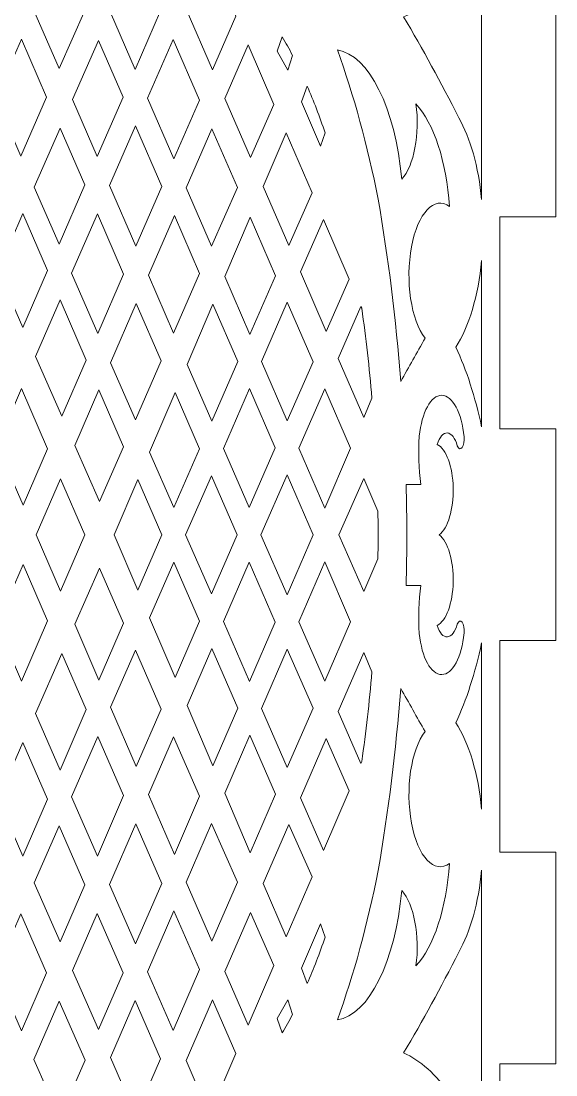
# Model space of a CAD drawing. Header units: millimetres. Extents: x -98 to 307, y -584 to 79.
# Drawn here: x -46.2 to 2.9, y -468.5 to -371.8 of the extents above; entities that cross this region are included whole.
import ezdxf

# ---------------------------------------------------------------- set-up
doc = ezdxf.new("R2010")
doc.units = ezdxf.units.MM
doc.header["$MEASUREMENT"] = 0
doc.layers.add('layer 1', color=7, linetype='Continuous')

msp = doc.modelspace()

# ---------------------------------------------------------------- linework, layer by layer
at = {"layer": 'layer 1', "lineweight": 9}
for points, knots in [([(-3.8973, -360.0388), (-3.8973, -360.0388), (-3.8973, -388.1602), (-3.8973, -388.1602), (-3.8973, -388.1602), (-4.1866, -385.1631), (-4.9308, -382.5013), (-5.9964, -380.6528), (-5.9964, -380.6528), (-7.6272, -377.4112), (-9.3152, -374.3251), (-11.0562, -371.4024), (-11.0562, -371.4024), (-9.5405, -370.7257), (-8.0892, -369.435), (-6.7697, -367.5904), (-6.7697, -367.5904), (-5.4997, -365.8065), (-4.4973, -363.1714), (-3.8973, -360.0388)], [0, 0, 0, 0, 0.1666667, 0.1666667, 0.1666667, 0.1666667, 0.3333333, 0.3333333, 0.3333333, 0.3333333, 0.5, 0.5, 0.5, 0.5, 0.6666667, 0.6666667, 0.6666667, 0.6666667, 1, 1, 1, 1]), ([(-44.9991, -370.7996), (-44.9991, -370.7996), (-42.6882, -376.1391), (-42.6882, -376.1391), (-42.6882, -376.1391), (-42.6882, -376.1391), (-40.311, -370.7404), (-40.311, -370.7404), (-40.311, -370.7404), (-40.311, -370.7404), (-42.6266, -365.4139), (-42.6266, -365.4139), (-42.6266, -365.4139), (-42.6266, -365.4139), (-44.9991, -370.7996), (-44.9991, -370.7996)], [0, 0, 0, 0, 0.2, 0.2, 0.2, 0.2, 0.4, 0.4, 0.4, 0.4, 0.6, 0.6, 0.6, 0.6, 1, 1, 1, 1]), ([(-37.9713, -370.9887), (-37.9713, -370.9887), (-35.7122, -376.2103), (-35.7122, -376.2103), (-35.7122, -376.2103), (-35.7122, -376.2103), (-33.3723, -370.8439), (-33.3723, -370.8439), (-33.3723, -370.8439), (-33.3723, -370.8439), (-35.6344, -365.6403), (-35.6344, -365.6403), (-35.6344, -365.6403), (-35.6344, -365.6403), (-37.9713, -370.9887), (-37.9713, -370.9887)], [0, 0, 0, 0, 0.2, 0.2, 0.2, 0.2, 0.4, 0.4, 0.4, 0.4, 0.6, 0.6, 0.6, 0.6, 1, 1, 1, 1]), ([(-31.0276, -370.6913), (-31.0276, -370.6913), (-28.6006, -376.2674), (-28.6006, -376.2674), (-28.6006, -376.2674), (-28.6006, -376.2674), (-26.4527, -371.3386), (-26.4527, -371.3386), (-26.4527, -371.3386), (-26.4527, -371.3386), (-28.8708, -365.727), (-28.8708, -365.727), (-28.8708, -365.727), (-28.8708, -365.727), (-31.0276, -370.6913), (-31.0276, -370.6913)], [0, 0, 0, 0, 0.2, 0.2, 0.2, 0.2, 0.4, 0.4, 0.4, 0.4, 0.6, 0.6, 0.6, 0.6, 1, 1, 1, 1]), ([(-48.5397, -378.8367), (-48.5397, -378.8367), (-46.2205, -384.1614), (-46.2205, -384.1614), (-46.2205, -384.1614), (-46.2205, -384.1614), (-43.8402, -378.7555), (-43.8402, -378.7555), (-43.8402, -378.7555), (-43.8402, -378.7555), (-46.1583, -373.431), (-46.1583, -373.431), (-46.1583, -373.431), (-46.1583, -373.431), (-48.5397, -378.8367), (-48.5397, -378.8367)], [0, 0, 0, 0, 0.2, 0.2, 0.2, 0.2, 0.4, 0.4, 0.4, 0.4, 0.6, 0.6, 0.6, 0.6, 1, 1, 1, 1]), ([(-41.4608, -378.9749), (-41.4608, -378.9749), (-39.1977, -384.204), (-39.1977, -384.204), (-39.1977, -384.204), (-39.1977, -384.204), (-36.8244, -378.7609), (-36.8244, -378.7609), (-36.8244, -378.7609), (-36.8244, -378.7609), (-39.0901, -373.549), (-39.0901, -373.549), (-39.0901, -373.549), (-39.0901, -373.549), (-41.4608, -378.9749), (-41.4608, -378.9749)], [0, 0, 0, 0, 0.2, 0.2, 0.2, 0.2, 0.4, 0.4, 0.4, 0.4, 0.6, 0.6, 0.6, 0.6, 1, 1, 1, 1]), ([(-34.5712, -378.8475), (-34.5712, -378.8475), (-32.1568, -384.4278), (-32.1568, -384.4278), (-32.1568, -384.4278), (-32.1568, -384.4278), (-29.8091, -379.0405), (-29.8091, -379.0405), (-29.8091, -379.0405), (-29.8091, -379.0405), (-32.2328, -373.4652), (-32.2328, -373.4652), (-32.2328, -373.4652), (-32.2328, -373.4652), (-34.5712, -378.8475), (-34.5712, -378.8475)], [0, 0, 0, 0, 0.2, 0.2, 0.2, 0.2, 0.4, 0.4, 0.4, 0.4, 0.6, 0.6, 0.6, 0.6, 1, 1, 1, 1]), ([(-27.4628, -378.8815), (-27.4628, -378.8815), (-25.1074, -384.2934), (-25.1074, -384.2934), (-25.1074, -384.2934), (-25.1074, -384.2934), (-22.9677, -379.4263), (-22.9677, -379.4263), (-22.9677, -379.4263), (-22.9677, -379.4263), (-25.3275, -373.95), (-25.3275, -373.95), (-25.3275, -373.95), (-25.3275, -373.95), (-27.4628, -378.8815), (-27.4628, -378.8815)], [0, 0, 0, 0, 0.2, 0.2, 0.2, 0.2, 0.4, 0.4, 0.4, 0.4, 0.6, 0.6, 0.6, 0.6, 1, 1, 1, 1]), ([(-22.2044, -373.2344), (-21.8802, -373.7771), (-21.5634, -374.3429), (-21.2544, -374.931), (-21.2544, -374.931), (-21.2544, -374.931), (-21.6841, -376.2817), (-21.6841, -376.2817), (-21.6841, -376.2817), (-21.6841, -376.2817), (-22.6563, -374.5536), (-22.6563, -374.5536), (-22.6563, -374.5536), (-22.6563, -374.5536), (-22.2044, -373.2344), (-22.2044, -373.2344)], [0, 0, 0, 0, 0.2, 0.2, 0.2, 0.2, 0.4, 0.4, 0.4, 0.4, 0.6, 0.6, 0.6, 0.6, 1, 1, 1, 1]), ([(-11.233, -386.2945), (-11.8231, -379.7371), (-14.2403, -374.8876), (-17.1447, -374.4342), (-17.1447, -374.4342), (-15.6316, -378.5854), (-14.3712, -383.191), (-13.3984, -388.1242), (-13.3984, -388.1242), (-12.4599, -393.5195), (-11.7648, -399.1222), (-11.3238, -404.8441), (-11.3238, -404.8441), (-10.5784, -403.5255), (-9.8337, -402.2046), (-9.0898, -400.8816), (-9.0898, -400.8816), (-10.3797, -399.2356), (-10.919, -395.6109), (-10.3379, -392.4919), (-10.3379, -392.4919), (-9.7568, -389.3728), (-8.2439, -387.7714), (-6.836, -388.7849), (-6.836, -388.7849), (-7.1294, -384.6685), (-8.2869, -381.1501), (-9.9294, -379.3822), (-9.9294, -379.3822), (-9.5478, -382.1123), (-10.1056, -385.07), (-11.233, -386.2945)], [0, 0, 0, 0, 0.1111111, 0.1111111, 0.1111111, 0.1111111, 0.2222222, 0.2222222, 0.2222222, 0.2222222, 0.3333333, 0.3333333, 0.3333333, 0.3333333, 0.4444444, 0.4444444, 0.4444444, 0.4444444, 0.5555556, 0.5555556, 0.5555556, 0.5555556, 0.6666667, 0.6666667, 0.6666667, 0.6666667, 0.7777778, 0.7777778, 0.7777778, 0.7777778, 1, 1, 1, 1]), ([(-18.2693, -382.0341), (-18.7741, -380.5298), (-19.3202, -379.1014), (-19.9043, -377.7575), (-19.9043, -377.7575), (-19.9043, -377.7575), (-20.4467, -379.1788), (-20.4467, -379.1788), (-20.4467, -379.1788), (-20.4467, -379.1788), (-18.7012, -383.2449), (-18.7012, -383.2449), (-18.7012, -383.2449), (-18.7012, -383.2449), (-18.2693, -382.0341), (-18.2693, -382.0341)], [0, 0, 0, 0, 0.2, 0.2, 0.2, 0.2, 0.4, 0.4, 0.4, 0.4, 0.6, 0.6, 0.6, 0.6, 1, 1, 1, 1]), ([(-44.9758, -387.0193), (-44.9758, -387.0193), (-42.7018, -392.2402), (-42.7018, -392.2402), (-42.7018, -392.2402), (-42.7018, -392.2402), (-40.3338, -386.8095), (-40.3338, -386.8095), (-40.3338, -386.8095), (-40.3338, -386.8095), (-42.6048, -381.5931), (-42.6048, -381.5931), (-42.6048, -381.5931), (-42.6048, -381.5931), (-44.9758, -387.0193), (-44.9758, -387.0193)], [0, 0, 0, 0, 0.2, 0.2, 0.2, 0.2, 0.4, 0.4, 0.4, 0.4, 0.6, 0.6, 0.6, 0.6, 1, 1, 1, 1]), ([(-38.0503, -386.8551), (-38.0503, -386.8551), (-35.6407, -392.4223), (-35.6407, -392.4223), (-35.6407, -392.4223), (-35.6407, -392.4223), (-33.2602, -386.9596), (-33.2602, -386.9596), (-33.2602, -386.9596), (-33.2602, -386.9596), (-35.6786, -381.3964), (-35.6786, -381.3964), (-35.6786, -381.3964), (-35.6786, -381.3964), (-38.0503, -386.8551), (-38.0503, -386.8551)], [0, 0, 0, 0, 0.2, 0.2, 0.2, 0.2, 0.4, 0.4, 0.4, 0.4, 0.6, 0.6, 0.6, 0.6, 1, 1, 1, 1]), ([(-31.011, -387.0762), (-31.011, -387.0762), (-28.6896, -392.4419), (-28.6896, -392.4419), (-28.6896, -392.4419), (-28.6896, -392.4419), (-26.3232, -387.059), (-26.3232, -387.059), (-26.3232, -387.059), (-26.3232, -387.059), (-28.6681, -381.6651), (-28.6681, -381.6651), (-28.6681, -381.6651), (-28.6681, -381.6651), (-31.011, -387.0762), (-31.011, -387.0762)], [0, 0, 0, 0, 0.2, 0.2, 0.2, 0.2, 0.4, 0.4, 0.4, 0.4, 0.6, 0.6, 0.6, 0.6, 1, 1, 1, 1]), ([(-23.9473, -386.9587), (-23.9473, -386.9587), (-21.5922, -392.3698), (-21.5922, -392.3698), (-21.5922, -392.3698), (-21.5922, -392.3698), (-19.4699, -387.5437), (-19.4699, -387.5437), (-19.4699, -387.5437), (-19.4699, -387.5437), (-21.8405, -382.0423), (-21.8405, -382.0423), (-21.8405, -382.0423), (-21.8405, -382.0423), (-23.9473, -386.9587), (-23.9473, -386.9587)], [0, 0, 0, 0, 0.2, 0.2, 0.2, 0.2, 0.4, 0.4, 0.4, 0.4, 0.6, 0.6, 0.6, 0.6, 1, 1, 1, 1]), ([(-48.3256, -394.6859), (-48.3256, -394.6859), (-46.035, -399.8847), (-46.035, -399.8847), (-46.035, -399.8847), (-46.035, -399.8847), (-43.7652, -394.6792), (-43.7652, -394.6792), (-43.7652, -394.6792), (-43.7652, -394.6792), (-46.0334, -389.4397), (-46.0334, -389.4397), (-46.0334, -389.4397), (-46.0334, -389.4397), (-48.3256, -394.6859), (-48.3256, -394.6859)], [0, 0, 0, 0, 0.2, 0.2, 0.2, 0.2, 0.4, 0.4, 0.4, 0.4, 0.6, 0.6, 0.6, 0.6, 1, 1, 1, 1]), ([(-41.5444, -394.8975), (-41.5444, -394.8975), (-39.1326, -400.4349), (-39.1326, -400.4349), (-39.1326, -400.4349), (-39.1326, -400.4349), (-36.766, -395.0043), (-36.766, -395.0043), (-36.766, -395.0043), (-36.766, -395.0043), (-39.1809, -389.4575), (-39.1809, -389.4575), (-39.1809, -389.4575), (-39.1809, -389.4575), (-41.5444, -394.8975), (-41.5444, -394.8975)], [0, 0, 0, 0, 0.2, 0.2, 0.2, 0.2, 0.4, 0.4, 0.4, 0.4, 0.6, 0.6, 0.6, 0.6, 1, 1, 1, 1]), ([(-34.4836, -395.0959), (-34.4836, -395.0959), (-32.188, -400.3998), (-32.188, -400.3998), (-32.188, -400.3998), (-32.188, -400.3998), (-29.7893, -394.9436), (-29.7893, -394.9436), (-29.7893, -394.9436), (-29.7893, -394.9436), (-32.1081, -389.6098), (-32.1081, -389.6098), (-32.1081, -389.6098), (-32.1081, -389.6098), (-34.4836, -395.0959), (-34.4836, -395.0959)], [0, 0, 0, 0, 0.2, 0.2, 0.2, 0.2, 0.4, 0.4, 0.4, 0.4, 0.6, 0.6, 0.6, 0.6, 1, 1, 1, 1]), ([(-27.4876, -395.22), (-27.4876, -395.22), (-25.1854, -400.541), (-25.1854, -400.541), (-25.1854, -400.541), (-25.1854, -400.541), (-22.8103, -395.1398), (-22.8103, -395.1398), (-22.8103, -395.1398), (-22.8103, -395.1398), (-25.1484, -389.7614), (-25.1484, -389.7614), (-25.1484, -389.7614), (-25.1484, -389.7614), (-27.4876, -395.22), (-27.4876, -395.22)], [0, 0, 0, 0, 0.2, 0.2, 0.2, 0.2, 0.4, 0.4, 0.4, 0.4, 0.6, 0.6, 0.6, 0.6, 1, 1, 1, 1]), ([(-20.5345, -394.8), (-20.5345, -394.8), (-18.1615, -400.252), (-18.1615, -400.252), (-18.1615, -400.252), (-18.1615, -400.252), (-16.0592, -395.4589), (-16.0592, -395.4589), (-16.0592, -395.4589), (-16.0592, -395.4589), (-18.4238, -389.9713), (-18.4238, -389.9713), (-18.4238, -389.9713), (-18.4238, -389.9713), (-20.5345, -394.8), (-20.5345, -394.8)], [0, 0, 0, 0, 0.2, 0.2, 0.2, 0.2, 0.4, 0.4, 0.4, 0.4, 0.6, 0.6, 0.6, 0.6, 1, 1, 1, 1]), ([(-6.2615, -401.6948), (-5.2866, -403.7827), (-4.4854, -406.2621), (-3.8973, -409.0113), (-3.8973, -409.0113), (-3.8973, -409.0113), (-3.8973, -393.7546), (-3.8973, -393.7546), (-3.8973, -393.7546), (-4.2109, -397.0035), (-5.0579, -399.8482), (-6.2616, -401.6948)], [0, 0, 0, 0, 0.25, 0.25, 0.25, 0.25, 0.5, 0.5, 0.5, 0.5, 1, 1, 1, 1]), ([(-44.865, -402.5402), (-44.865, -402.5402), (-42.4444, -408.0343), (-42.4444, -408.0343), (-42.4444, -408.0343), (-42.4444, -408.0343), (-40.2067, -402.8996), (-40.2067, -402.8996), (-40.2067, -402.8996), (-40.2067, -402.8996), (-42.6095, -397.3489), (-42.6095, -397.3489), (-42.6095, -397.3489), (-42.6095, -397.3489), (-44.865, -402.5402), (-44.865, -402.5402)], [0, 0, 0, 0, 0.2, 0.2, 0.2, 0.2, 0.4, 0.4, 0.4, 0.4, 0.6, 0.6, 0.6, 0.6, 1, 1, 1, 1]), ([(-37.9605, -403.126), (-37.9605, -403.126), (-35.6841, -408.3524), (-35.6841, -408.3524), (-35.6841, -408.3524), (-35.6841, -408.3524), (-33.3079, -402.9472), (-33.3079, -402.9472), (-33.3079, -402.9472), (-33.3079, -402.9472), (-35.6018, -397.6784), (-35.6018, -397.6784), (-35.6018, -397.6784), (-35.6018, -397.6784), (-37.9605, -403.126), (-37.9605, -403.126)], [0, 0, 0, 0, 0.2, 0.2, 0.2, 0.2, 0.4, 0.4, 0.4, 0.4, 0.6, 0.6, 0.6, 0.6, 1, 1, 1, 1]), ([(-30.9415, -403.2799), (-30.9415, -403.2799), (-28.6838, -408.4964), (-28.6838, -408.4964), (-28.6838, -408.4964), (-28.6838, -408.4964), (-26.277, -403.0232), (-26.277, -403.0232), (-26.277, -403.0232), (-26.277, -403.0232), (-28.5706, -397.7472), (-28.5706, -397.7472), (-28.5706, -397.7472), (-28.5706, -397.7472), (-30.9415, -403.2799), (-30.9415, -403.2799)], [0, 0, 0, 0, 0.2, 0.2, 0.2, 0.2, 0.4, 0.4, 0.4, 0.4, 0.6, 0.6, 0.6, 0.6, 1, 1, 1, 1]), ([(-24.1201, -403.0034), (-24.1201, -403.0034), (-21.7605, -408.4572), (-21.7605, -408.4572), (-21.7605, -408.4572), (-21.7605, -408.4572), (-19.3801, -403.0302), (-19.3801, -403.0302), (-19.3801, -403.0302), (-19.3801, -403.0302), (-21.7495, -397.5799), (-21.7495, -397.5799), (-21.7495, -397.5799), (-21.7495, -397.5799), (-24.1201, -403.0034), (-24.1201, -403.0034)], [0, 0, 0, 0, 0.2, 0.2, 0.2, 0.2, 0.4, 0.4, 0.4, 0.4, 0.6, 0.6, 0.6, 0.6, 1, 1, 1, 1]), ([(-14.9827, -397.9573), (-14.9827, -397.9573), (-17.0785, -402.7403), (-17.0785, -402.7403), (-17.0785, -402.7403), (-17.0785, -402.7403), (-14.7241, -408.1497), (-14.7241, -408.1497), (-14.7241, -408.1497), (-14.7241, -408.1497), (-13.9673, -406.3773), (-13.9673, -406.3773), (-13.9673, -406.3773), (-14.2069, -403.5879), (-14.5206, -400.835), (-14.9066, -398.1339), (-14.9066, -398.1339), (-14.9066, -398.1339), (-14.9827, -397.9573), (-14.9827, -397.9573)], [0, 0, 0, 0, 0.1666667, 0.1666667, 0.1666667, 0.1666667, 0.3333333, 0.3333333, 0.3333333, 0.3333333, 0.5, 0.5, 0.5, 0.5, 0.6666667, 0.6666667, 0.6666667, 0.6666667, 1, 1, 1, 1]), ([(-48.415, -410.7112), (-48.415, -410.7112), (-46.0016, -416.1969), (-46.0016, -416.1969), (-46.0016, -416.1969), (-46.0016, -416.1969), (-43.7532, -411.0377), (-43.7532, -411.0377), (-43.7532, -411.0377), (-43.7532, -411.0377), (-46.1532, -405.5051), (-46.1532, -405.5051), (-46.1532, -405.5051), (-46.1532, -405.5051), (-48.415, -410.7112), (-48.415, -410.7112)], [0, 0, 0, 0, 0.2, 0.2, 0.2, 0.2, 0.4, 0.4, 0.4, 0.4, 0.6, 0.6, 0.6, 0.6, 1, 1, 1, 1]), ([(-41.2548, -410.7341), (-41.2548, -410.7341), (-38.9904, -415.8733), (-38.9904, -415.8733), (-38.9904, -415.8733), (-38.9904, -415.8733), (-36.7735, -410.8305), (-36.7735, -410.8305), (-36.7735, -410.8305), (-36.7735, -410.8305), (-39.0348, -405.607), (-39.0348, -405.607), (-39.0348, -405.607), (-39.0348, -405.607), (-41.2548, -410.7341), (-41.2548, -410.7341)], [0, 0, 0, 0, 0.2, 0.2, 0.2, 0.2, 0.4, 0.4, 0.4, 0.4, 0.6, 0.6, 0.6, 0.6, 1, 1, 1, 1]), ([(-34.3893, -411.3253), (-34.3893, -411.3253), (-32.1692, -416.4224), (-32.1692, -416.4224), (-32.1692, -416.4224), (-32.1692, -416.4224), (-29.7934, -411.0197), (-29.7934, -411.0197), (-29.7934, -411.0197), (-29.7934, -411.0197), (-32.0435, -405.8514), (-32.0435, -405.8514), (-32.0435, -405.8514), (-32.0435, -405.8514), (-34.3893, -411.3253), (-34.3893, -411.3253)], [0, 0, 0, 0, 0.2, 0.2, 0.2, 0.2, 0.4, 0.4, 0.4, 0.4, 0.6, 0.6, 0.6, 0.6, 1, 1, 1, 1]), ([(-27.6078, -410.9826), (-27.6078, -410.9826), (-25.2537, -416.4216), (-25.2537, -416.4216), (-25.2537, -416.4216), (-25.2537, -416.4216), (-22.8423, -410.9238), (-22.8423, -410.9238), (-22.8423, -410.9238), (-22.8423, -410.9238), (-25.2057, -405.4873), (-25.2057, -405.4873), (-25.2057, -405.4873), (-25.2057, -405.4873), (-27.6078, -410.9826), (-27.6078, -410.9826)], [0, 0, 0, 0, 0.2, 0.2, 0.2, 0.2, 0.4, 0.4, 0.4, 0.4, 0.6, 0.6, 0.6, 0.6, 1, 1, 1, 1]), ([(-20.6789, -410.957), (-20.6789, -410.957), (-18.2992, -416.4572), (-18.2992, -416.4572), (-18.2992, -416.4572), (-18.2992, -416.4572), (-15.9299, -410.9667), (-15.9299, -410.9667), (-15.9299, -410.9667), (-15.9299, -410.9667), (-18.2972, -405.5214), (-18.2972, -405.5214), (-18.2972, -405.5214), (-18.2972, -405.5214), (-20.6789, -410.957), (-20.6789, -410.957)], [0, 0, 0, 0, 0.2, 0.2, 0.2, 0.2, 0.4, 0.4, 0.4, 0.4, 0.6, 0.6, 0.6, 0.6, 1, 1, 1, 1]), ([(-7.7971, -418.9249), (-6.9916, -419.5277), (-6.4621, -421.2995), (-6.5061, -423.2455), (-6.5061, -423.2455), (-6.5501, -425.1917), (-7.1565, -426.8276), (-7.985, -427.235), (-7.985, -427.235), (-7.763, -427.9133), (-7.4116, -428.3016), (-7.0427, -428.2764), (-7.0427, -428.2764), (-6.6737, -428.2511), (-6.333, -427.8155), (-6.129, -427.108), (-6.129, -427.108), (-6.0146, -426.8121), (-5.8257, -426.7409), (-5.6762, -426.9374), (-5.6762, -426.9374), (-5.5268, -427.1338), (-5.4576, -427.5442), (-5.5103, -427.9211), (-5.5103, -427.9211), (-5.7201, -430.1373), (-6.5703, -431.7218), (-7.5563, -431.7339), (-7.5563, -431.7339), (-8.5423, -431.7462), (-9.3999, -430.1828), (-9.6201, -427.9719), (-9.6201, -427.9719), (-9.7134, -426.4932), (-9.6682, -424.9854), (-9.4874, -423.5501), (-9.4874, -423.5501), (-9.4874, -423.5501), (-10.831, -423.5501), (-10.831, -423.5501), (-10.831, -423.5501), (-10.7886, -422.0101), (-10.7645, -420.4679), (-10.7587, -418.9249), (-10.7587, -418.9249), (-10.7645, -417.3819), (-10.7886, -415.8397), (-10.831, -414.2997), (-10.831, -414.2997), (-10.831, -414.2997), (-9.4874, -414.2997), (-9.4874, -414.2997), (-9.4874, -414.2997), (-9.6682, -412.8644), (-9.7134, -411.3566), (-9.6201, -409.8779), (-9.6201, -409.8779), (-9.3999, -407.667), (-8.5423, -406.1036), (-7.5563, -406.1159), (-7.5563, -406.1159), (-6.5703, -406.128), (-5.7201, -407.7125), (-5.5103, -409.9287), (-5.5103, -409.9287), (-5.4576, -410.3056), (-5.5268, -410.716), (-5.6762, -410.9124), (-5.6762, -410.9124), (-5.8257, -411.1089), (-6.0146, -411.0377), (-6.129, -410.7418), (-6.129, -410.7418), (-6.333, -410.0343), (-6.6737, -409.5987), (-7.0427, -409.5734), (-7.0427, -409.5734), (-7.4116, -409.5482), (-7.763, -409.9365), (-7.985, -410.6149), (-7.985, -410.6149), (-7.1565, -411.0222), (-6.5501, -412.6581), (-6.5061, -414.6043), (-6.5061, -414.6043), (-6.4621, -416.5503), (-6.9916, -418.3221), (-7.7971, -418.9249)], [0, 0, 0, 0, 0.0434783, 0.0434783, 0.0434783, 0.0434783, 0.0869565, 0.0869565, 0.0869565, 0.0869565, 0.1304348, 0.1304348, 0.1304348, 0.1304348, 0.173913, 0.173913, 0.173913, 0.173913, 0.2173913, 0.2173913, 0.2173913, 0.2173913, 0.2608696, 0.2608696, 0.2608696, 0.2608696, 0.3043478, 0.3043478, 0.3043478, 0.3043478, 0.3478261, 0.3478261, 0.3478261, 0.3478261, 0.3913043, 0.3913043, 0.3913043, 0.3913043, 0.4347826, 0.4347826, 0.4347826, 0.4347826, 0.4782609, 0.4782609, 0.4782609, 0.4782609, 0.5217391, 0.5217391, 0.5217391, 0.5217391, 0.5652174, 0.5652174, 0.5652174, 0.5652174, 0.6086957, 0.6086957, 0.6086957, 0.6086957, 0.6521739, 0.6521739, 0.6521739, 0.6521739, 0.6956522, 0.6956522, 0.6956522, 0.6956522, 0.7391304, 0.7391304, 0.7391304, 0.7391304, 0.7826087, 0.7826087, 0.7826087, 0.7826087, 0.826087, 0.826087, 0.826087, 0.826087, 0.8695652, 0.8695652, 0.8695652, 0.8695652, 0.9130435, 0.9130435, 0.9130435, 0.9130435, 1, 1, 1, 1]), ([(-44.8014, -418.9249), (-44.8014, -418.9249), (-42.5687, -424.0812), (-42.5687, -424.0812), (-42.5687, -424.0812), (-42.5687, -424.0812), (-40.332, -418.9249), (-40.332, -418.9249), (-40.332, -418.9249), (-40.332, -418.9249), (-42.5687, -413.7686), (-42.5687, -413.7686), (-42.5687, -413.7686), (-42.5687, -413.7686), (-44.8014, -418.9249), (-44.8014, -418.9249)], [0, 0, 0, 0, 0.2, 0.2, 0.2, 0.2, 0.4, 0.4, 0.4, 0.4, 0.6, 0.6, 0.6, 0.6, 1, 1, 1, 1]), ([(-31.0793, -418.9249), (-31.0793, -418.9249), (-28.7108, -424.3435), (-28.7108, -424.3435), (-28.7108, -424.3435), (-28.7108, -424.3435), (-26.3517, -418.9249), (-26.3517, -418.9249), (-26.3517, -418.9249), (-26.3517, -418.9249), (-28.7108, -413.5063), (-28.7108, -413.5063), (-28.7108, -413.5063), (-28.7108, -413.5063), (-31.0793, -418.9249), (-31.0793, -418.9249)], [0, 0, 0, 0, 0.2, 0.2, 0.2, 0.2, 0.4, 0.4, 0.4, 0.4, 0.6, 0.6, 0.6, 0.6, 1, 1, 1, 1]), ([(-19.3641, -418.9249), (-19.3641, -418.9249), (-21.7577, -424.4309), (-21.7577, -424.4309), (-21.7577, -424.4309), (-21.7577, -424.4309), (-24.1703, -418.9249), (-24.1703, -418.9249), (-24.1703, -418.9249), (-24.1703, -418.9249), (-21.7577, -413.4189), (-21.7577, -413.4189), (-21.7577, -413.4189), (-21.7577, -413.4189), (-19.3641, -418.9249), (-19.3641, -418.9249)], [0, 0, 0, 0, 0.2, 0.2, 0.2, 0.2, 0.4, 0.4, 0.4, 0.4, 0.6, 0.6, 0.6, 0.6, 1, 1, 1, 1]), ([(-13.396, -418.9249), (-13.4003, -419.6564), (-13.4097, -420.3878), (-13.424, -421.1186), (-13.424, -421.1186), (-13.424, -421.1186), (-14.7263, -424.1142), (-14.7263, -424.1142), (-14.7263, -424.1142), (-14.7263, -424.1142), (-17.0071, -418.9249), (-17.0071, -418.9249), (-17.0071, -418.9249), (-17.0071, -418.9249), (-14.7263, -413.7356), (-14.7263, -413.7356), (-14.7263, -413.7356), (-14.7263, -413.7356), (-13.424, -416.7312), (-13.424, -416.7312), (-13.424, -416.7312), (-13.4096, -417.462), (-13.4003, -418.1934), (-13.396, -418.9249)], [0, 0, 0, 0, 0.1428571, 0.1428571, 0.1428571, 0.1428571, 0.2857143, 0.2857143, 0.2857143, 0.2857143, 0.4285714, 0.4285714, 0.4285714, 0.4285714, 0.5714286, 0.5714286, 0.5714286, 0.5714286, 0.7142857, 0.7142857, 0.7142857, 0.7142857, 1, 1, 1, 1]), ([(-37.6459, -418.9249), (-37.6459, -418.9249), (-35.4688, -424.0053), (-35.4688, -424.0053), (-35.4688, -424.0053), (-35.4688, -424.0053), (-33.2696, -418.9249), (-33.2696, -418.9249), (-33.2696, -418.9249), (-33.2696, -418.9249), (-35.4688, -413.8445), (-35.4688, -413.8445), (-35.4688, -413.8445), (-35.4688, -413.8445), (-37.6459, -418.9249), (-37.6459, -418.9249)], [0, 0, 0, 0, 0.2, 0.2, 0.2, 0.2, 0.4, 0.4, 0.4, 0.4, 0.6, 0.6, 0.6, 0.6, 1, 1, 1, 1]), ([(-34.3893, -426.5245), (-34.3893, -426.5245), (-32.1692, -421.4274), (-32.1692, -421.4274), (-32.1692, -421.4274), (-32.1692, -421.4274), (-29.7934, -426.8301), (-29.7934, -426.8301), (-29.7934, -426.8301), (-29.7934, -426.8301), (-32.0435, -431.9984), (-32.0435, -431.9984), (-32.0435, -431.9984), (-32.0435, -431.9984), (-34.3893, -426.5245), (-34.3893, -426.5245)], [0, 0, 0, 0, 0.2, 0.2, 0.2, 0.2, 0.4, 0.4, 0.4, 0.4, 0.6, 0.6, 0.6, 0.6, 1, 1, 1, 1]), ([(-27.6078, -426.8672), (-27.6078, -426.8672), (-25.2537, -421.4282), (-25.2537, -421.4282), (-25.2537, -421.4282), (-25.2537, -421.4282), (-22.8423, -426.926), (-22.8423, -426.926), (-22.8423, -426.926), (-22.8423, -426.926), (-25.2057, -432.3625), (-25.2057, -432.3625), (-25.2057, -432.3625), (-25.2057, -432.3625), (-27.6078, -426.8672), (-27.6078, -426.8672)], [0, 0, 0, 0, 0.2, 0.2, 0.2, 0.2, 0.4, 0.4, 0.4, 0.4, 0.6, 0.6, 0.6, 0.6, 1, 1, 1, 1]), ([(-20.6789, -426.8928), (-20.6789, -426.8928), (-18.2992, -421.3926), (-18.2992, -421.3926), (-18.2992, -421.3926), (-18.2992, -421.3926), (-15.9299, -426.8831), (-15.9299, -426.8831), (-15.9299, -426.8831), (-15.9299, -426.8831), (-18.2972, -432.3284), (-18.2972, -432.3284), (-18.2972, -432.3284), (-18.2972, -432.3284), (-20.6789, -426.8928), (-20.6789, -426.8928)], [0, 0, 0, 0, 0.2, 0.2, 0.2, 0.2, 0.4, 0.4, 0.4, 0.4, 0.6, 0.6, 0.6, 0.6, 1, 1, 1, 1]), ([(-48.415, -427.1386), (-48.415, -427.1386), (-46.0016, -421.6529), (-46.0016, -421.6529), (-46.0016, -421.6529), (-46.0016, -421.6529), (-43.7532, -426.8121), (-43.7532, -426.8121), (-43.7532, -426.8121), (-43.7532, -426.8121), (-46.1532, -432.3447), (-46.1532, -432.3447), (-46.1532, -432.3447), (-46.1532, -432.3447), (-48.415, -427.1386), (-48.415, -427.1386)], [0, 0, 0, 0, 0.2, 0.2, 0.2, 0.2, 0.4, 0.4, 0.4, 0.4, 0.6, 0.6, 0.6, 0.6, 1, 1, 1, 1]), ([(-41.2548, -427.1157), (-41.2548, -427.1157), (-38.9904, -421.9765), (-38.9904, -421.9765), (-38.9904, -421.9765), (-38.9904, -421.9765), (-36.7735, -427.0193), (-36.7735, -427.0193), (-36.7735, -427.0193), (-36.7735, -427.0193), (-39.0348, -432.2428), (-39.0348, -432.2428), (-39.0348, -432.2428), (-39.0348, -432.2428), (-41.2548, -427.1157), (-41.2548, -427.1157)], [0, 0, 0, 0, 0.2, 0.2, 0.2, 0.2, 0.4, 0.4, 0.4, 0.4, 0.6, 0.6, 0.6, 0.6, 1, 1, 1, 1]), ([(-6.2615, -436.155), (-5.2866, -434.0671), (-4.4854, -431.5877), (-3.8973, -428.8385), (-3.8973, -428.8385), (-3.8973, -428.8385), (-3.8973, -444.0952), (-3.8973, -444.0952), (-3.8973, -444.0952), (-4.2109, -440.8463), (-5.0579, -438.0015), (-6.2616, -436.155)], [0, 0, 0, 0, 0.25, 0.25, 0.25, 0.25, 0.5, 0.5, 0.5, 0.5, 1, 1, 1, 1]), ([(-44.865, -435.3096), (-44.865, -435.3096), (-42.4444, -429.8156), (-42.4444, -429.8156), (-42.4444, -429.8156), (-42.4444, -429.8156), (-40.2067, -434.9502), (-40.2067, -434.9502), (-40.2067, -434.9502), (-40.2067, -434.9502), (-42.6095, -440.5009), (-42.6095, -440.5009), (-42.6095, -440.5009), (-42.6095, -440.5009), (-44.865, -435.3096), (-44.865, -435.3096)], [0, 0, 0, 0, 0.2, 0.2, 0.2, 0.2, 0.4, 0.4, 0.4, 0.4, 0.6, 0.6, 0.6, 0.6, 1, 1, 1, 1]), ([(-37.9605, -434.7238), (-37.9605, -434.7238), (-35.6841, -429.4974), (-35.6841, -429.4974), (-35.6841, -429.4974), (-35.6841, -429.4974), (-33.3079, -434.9026), (-33.3079, -434.9026), (-33.3079, -434.9026), (-33.3079, -434.9026), (-35.6018, -440.1714), (-35.6018, -440.1714), (-35.6018, -440.1714), (-35.6018, -440.1714), (-37.9605, -434.7238), (-37.9605, -434.7238)], [0, 0, 0, 0, 0.2, 0.2, 0.2, 0.2, 0.4, 0.4, 0.4, 0.4, 0.6, 0.6, 0.6, 0.6, 1, 1, 1, 1]), ([(-30.9415, -434.5699), (-30.9415, -434.5699), (-28.6838, -429.3534), (-28.6838, -429.3534), (-28.6838, -429.3534), (-28.6838, -429.3534), (-26.277, -434.8266), (-26.277, -434.8266), (-26.277, -434.8266), (-26.277, -434.8266), (-28.5706, -440.1027), (-28.5706, -440.1027), (-28.5706, -440.1027), (-28.5706, -440.1027), (-30.9415, -434.5699), (-30.9415, -434.5699)], [0, 0, 0, 0, 0.2, 0.2, 0.2, 0.2, 0.4, 0.4, 0.4, 0.4, 0.6, 0.6, 0.6, 0.6, 1, 1, 1, 1]), ([(-24.1201, -434.8464), (-24.1201, -434.8464), (-21.7605, -429.3926), (-21.7605, -429.3926), (-21.7605, -429.3926), (-21.7605, -429.3926), (-19.3801, -434.8196), (-19.3801, -434.8196), (-19.3801, -434.8196), (-19.3801, -434.8196), (-21.7495, -440.2699), (-21.7495, -440.2699), (-21.7495, -440.2699), (-21.7495, -440.2699), (-24.1201, -434.8464), (-24.1201, -434.8464)], [0, 0, 0, 0, 0.2, 0.2, 0.2, 0.2, 0.4, 0.4, 0.4, 0.4, 0.6, 0.6, 0.6, 0.6, 1, 1, 1, 1]), ([(-14.9827, -439.8925), (-14.9827, -439.8925), (-17.0785, -435.1095), (-17.0785, -435.1095), (-17.0785, -435.1095), (-17.0785, -435.1095), (-14.7241, -429.7001), (-14.7241, -429.7001), (-14.7241, -429.7001), (-14.7241, -429.7001), (-13.9673, -431.4725), (-13.9673, -431.4725), (-13.9673, -431.4725), (-14.2069, -434.2619), (-14.5206, -437.0148), (-14.9066, -439.7159), (-14.9066, -439.7159), (-14.9066, -439.7159), (-14.9827, -439.8925), (-14.9827, -439.8925)], [0, 0, 0, 0, 0.1666667, 0.1666667, 0.1666667, 0.1666667, 0.3333333, 0.3333333, 0.3333333, 0.3333333, 0.5, 0.5, 0.5, 0.5, 0.6666667, 0.6666667, 0.6666667, 0.6666667, 1, 1, 1, 1]), ([(-11.233, -451.5553), (-11.8231, -458.1127), (-14.2403, -462.9622), (-17.1447, -463.4156), (-17.1447, -463.4156), (-15.6316, -459.2644), (-14.3712, -454.6588), (-13.3984, -449.7256), (-13.3984, -449.7256), (-12.4599, -444.3303), (-11.7648, -438.7276), (-11.3238, -433.0057), (-11.3238, -433.0057), (-10.5784, -434.3243), (-9.8337, -435.6452), (-9.0898, -436.9682), (-9.0898, -436.9682), (-10.3797, -438.6142), (-10.919, -442.2389), (-10.3379, -445.3579), (-10.3379, -445.3579), (-9.7568, -448.477), (-8.2439, -450.0785), (-6.836, -449.0649), (-6.836, -449.0649), (-7.1294, -453.1813), (-8.2869, -456.6997), (-9.9294, -458.4676), (-9.9294, -458.4676), (-9.5478, -455.7375), (-10.1056, -452.7798), (-11.233, -451.5553)], [0, 0, 0, 0, 0.1111111, 0.1111111, 0.1111111, 0.1111111, 0.2222222, 0.2222222, 0.2222222, 0.2222222, 0.3333333, 0.3333333, 0.3333333, 0.3333333, 0.4444444, 0.4444444, 0.4444444, 0.4444444, 0.5555556, 0.5555556, 0.5555556, 0.5555556, 0.6666667, 0.6666667, 0.6666667, 0.6666667, 0.7777778, 0.7777778, 0.7777778, 0.7777778, 1, 1, 1, 1]), ([(-48.3256, -443.1639), (-48.3256, -443.1639), (-46.035, -437.9651), (-46.035, -437.9651), (-46.035, -437.9651), (-46.035, -437.9651), (-43.7652, -443.1706), (-43.7652, -443.1706), (-43.7652, -443.1706), (-43.7652, -443.1706), (-46.0334, -448.4101), (-46.0334, -448.4101), (-46.0334, -448.4101), (-46.0334, -448.4101), (-48.3256, -443.1639), (-48.3256, -443.1639)], [0, 0, 0, 0, 0.2, 0.2, 0.2, 0.2, 0.4, 0.4, 0.4, 0.4, 0.6, 0.6, 0.6, 0.6, 1, 1, 1, 1]), ([(-41.5444, -442.9523), (-41.5444, -442.9523), (-39.1326, -437.415), (-39.1326, -437.415), (-39.1326, -437.415), (-39.1326, -437.415), (-36.766, -442.8455), (-36.766, -442.8455), (-36.766, -442.8455), (-36.766, -442.8455), (-39.1809, -448.3923), (-39.1809, -448.3923), (-39.1809, -448.3923), (-39.1809, -448.3923), (-41.5444, -442.9523), (-41.5444, -442.9523)], [0, 0, 0, 0, 0.2, 0.2, 0.2, 0.2, 0.4, 0.4, 0.4, 0.4, 0.6, 0.6, 0.6, 0.6, 1, 1, 1, 1]), ([(-34.4836, -442.7539), (-34.4836, -442.7539), (-32.188, -437.45), (-32.188, -437.45), (-32.188, -437.45), (-32.188, -437.45), (-29.7893, -442.9062), (-29.7893, -442.9062), (-29.7893, -442.9062), (-29.7893, -442.9062), (-32.1081, -448.24), (-32.1081, -448.24), (-32.1081, -448.24), (-32.1081, -448.24), (-34.4836, -442.7539), (-34.4836, -442.7539)], [0, 0, 0, 0, 0.2, 0.2, 0.2, 0.2, 0.4, 0.4, 0.4, 0.4, 0.6, 0.6, 0.6, 0.6, 1, 1, 1, 1]), ([(-27.4876, -442.6298), (-27.4876, -442.6298), (-25.1854, -437.3088), (-25.1854, -437.3088), (-25.1854, -437.3088), (-25.1854, -437.3088), (-22.8103, -442.71), (-22.8103, -442.71), (-22.8103, -442.71), (-22.8103, -442.71), (-25.1484, -448.0884), (-25.1484, -448.0884), (-25.1484, -448.0884), (-25.1484, -448.0884), (-27.4876, -442.6298), (-27.4876, -442.6298)], [0, 0, 0, 0, 0.2, 0.2, 0.2, 0.2, 0.4, 0.4, 0.4, 0.4, 0.6, 0.6, 0.6, 0.6, 1, 1, 1, 1]), ([(-20.5345, -443.0498), (-20.5345, -443.0498), (-18.1615, -437.5978), (-18.1615, -437.5978), (-18.1615, -437.5978), (-18.1615, -437.5978), (-16.0592, -442.3909), (-16.0592, -442.3909), (-16.0592, -442.3909), (-16.0592, -442.3909), (-18.4238, -447.8785), (-18.4238, -447.8785), (-18.4238, -447.8785), (-18.4238, -447.8785), (-20.5345, -443.0498), (-20.5345, -443.0498)], [0, 0, 0, 0, 0.2, 0.2, 0.2, 0.2, 0.4, 0.4, 0.4, 0.4, 0.6, 0.6, 0.6, 0.6, 1, 1, 1, 1]), ([(-44.9758, -450.8305), (-44.9758, -450.8305), (-42.7018, -445.6096), (-42.7018, -445.6096), (-42.7018, -445.6096), (-42.7018, -445.6096), (-40.3338, -451.0403), (-40.3338, -451.0403), (-40.3338, -451.0403), (-40.3338, -451.0403), (-42.6048, -456.2567), (-42.6048, -456.2567), (-42.6048, -456.2567), (-42.6048, -456.2567), (-44.9758, -450.8305), (-44.9758, -450.8305)], [0, 0, 0, 0, 0.2, 0.2, 0.2, 0.2, 0.4, 0.4, 0.4, 0.4, 0.6, 0.6, 0.6, 0.6, 1, 1, 1, 1]), ([(-38.0503, -450.9947), (-38.0503, -450.9947), (-35.6407, -445.4275), (-35.6407, -445.4275), (-35.6407, -445.4275), (-35.6407, -445.4275), (-33.2602, -450.8902), (-33.2602, -450.8902), (-33.2602, -450.8902), (-33.2602, -450.8902), (-35.6786, -456.4534), (-35.6786, -456.4534), (-35.6786, -456.4534), (-35.6786, -456.4534), (-38.0503, -450.9947), (-38.0503, -450.9947)], [0, 0, 0, 0, 0.2, 0.2, 0.2, 0.2, 0.4, 0.4, 0.4, 0.4, 0.6, 0.6, 0.6, 0.6, 1, 1, 1, 1]), ([(-31.011, -450.7736), (-31.011, -450.7736), (-28.6896, -445.408), (-28.6896, -445.408), (-28.6896, -445.408), (-28.6896, -445.408), (-26.3232, -450.7908), (-26.3232, -450.7908), (-26.3232, -450.7908), (-26.3232, -450.7908), (-28.6681, -456.1847), (-28.6681, -456.1847), (-28.6681, -456.1847), (-28.6681, -456.1847), (-31.011, -450.7736), (-31.011, -450.7736)], [0, 0, 0, 0, 0.2, 0.2, 0.2, 0.2, 0.4, 0.4, 0.4, 0.4, 0.6, 0.6, 0.6, 0.6, 1, 1, 1, 1]), ([(-23.9473, -450.8911), (-23.9473, -450.8911), (-21.5922, -445.48), (-21.5922, -445.48), (-21.5922, -445.48), (-21.5922, -445.48), (-19.4699, -450.3061), (-19.4699, -450.3061), (-19.4699, -450.3061), (-19.4699, -450.3061), (-21.8405, -455.8075), (-21.8405, -455.8075), (-21.8405, -455.8075), (-21.8405, -455.8075), (-23.9473, -450.8911), (-23.9473, -450.8911)], [0, 0, 0, 0, 0.2, 0.2, 0.2, 0.2, 0.4, 0.4, 0.4, 0.4, 0.6, 0.6, 0.6, 0.6, 1, 1, 1, 1]), ([(-3.8973, -477.811), (-3.8973, -477.811), (-3.8973, -449.6896), (-3.8973, -449.6896), (-3.8973, -449.6896), (-4.1866, -452.6867), (-4.9308, -455.3485), (-5.9964, -457.197), (-5.9964, -457.197), (-7.6272, -460.4386), (-9.3152, -463.5247), (-11.0562, -466.4474), (-11.0562, -466.4474), (-9.5405, -467.1241), (-8.0892, -468.4148), (-6.7697, -470.2594), (-6.7697, -470.2594), (-5.4997, -472.0433), (-4.4973, -474.6784), (-3.8973, -477.811)], [0, 0, 0, 0, 0.1666667, 0.1666667, 0.1666667, 0.1666667, 0.3333333, 0.3333333, 0.3333333, 0.3333333, 0.5, 0.5, 0.5, 0.5, 0.6666667, 0.6666667, 0.6666667, 0.6666667, 1, 1, 1, 1]), ([(-34.5712, -459.0023), (-34.5712, -459.0023), (-32.1568, -453.422), (-32.1568, -453.422), (-32.1568, -453.422), (-32.1568, -453.422), (-29.8091, -458.8093), (-29.8091, -458.8093), (-29.8091, -458.8093), (-29.8091, -458.8093), (-32.2328, -464.3846), (-32.2328, -464.3846), (-32.2328, -464.3846), (-32.2328, -464.3846), (-34.5712, -459.0023), (-34.5712, -459.0023)], [0, 0, 0, 0, 0.2, 0.2, 0.2, 0.2, 0.4, 0.4, 0.4, 0.4, 0.6, 0.6, 0.6, 0.6, 1, 1, 1, 1]), ([(-48.5397, -459.0131), (-48.5397, -459.0131), (-46.2205, -453.6884), (-46.2205, -453.6884), (-46.2205, -453.6884), (-46.2205, -453.6884), (-43.8402, -459.0943), (-43.8402, -459.0943), (-43.8402, -459.0943), (-43.8402, -459.0943), (-46.1583, -464.4188), (-46.1583, -464.4188), (-46.1583, -464.4188), (-46.1583, -464.4188), (-48.5397, -459.0131), (-48.5397, -459.0131)], [0, 0, 0, 0, 0.2, 0.2, 0.2, 0.2, 0.4, 0.4, 0.4, 0.4, 0.6, 0.6, 0.6, 0.6, 1, 1, 1, 1]), ([(-41.4608, -458.8749), (-41.4608, -458.8749), (-39.1977, -453.6458), (-39.1977, -453.6458), (-39.1977, -453.6458), (-39.1977, -453.6458), (-36.8244, -459.0889), (-36.8244, -459.0889), (-36.8244, -459.0889), (-36.8244, -459.0889), (-39.0901, -464.3008), (-39.0901, -464.3008), (-39.0901, -464.3008), (-39.0901, -464.3008), (-41.4608, -458.8749), (-41.4608, -458.8749)], [0, 0, 0, 0, 0.2, 0.2, 0.2, 0.2, 0.4, 0.4, 0.4, 0.4, 0.6, 0.6, 0.6, 0.6, 1, 1, 1, 1]), ([(-27.4628, -458.9683), (-27.4628, -458.9683), (-25.1074, -453.5564), (-25.1074, -453.5564), (-25.1074, -453.5564), (-25.1074, -453.5564), (-22.9677, -458.4235), (-22.9677, -458.4235), (-22.9677, -458.4235), (-22.9677, -458.4235), (-25.3275, -463.8998), (-25.3275, -463.8998), (-25.3275, -463.8998), (-25.3275, -463.8998), (-27.4628, -458.9683), (-27.4628, -458.9683)], [0, 0, 0, 0, 0.2, 0.2, 0.2, 0.2, 0.4, 0.4, 0.4, 0.4, 0.6, 0.6, 0.6, 0.6, 1, 1, 1, 1]), ([(-18.2693, -455.8157), (-18.2693, -455.8157), (-18.7012, -454.6049), (-18.7012, -454.6049), (-18.7012, -454.6049), (-18.7012, -454.6049), (-20.4467, -458.671), (-20.4467, -458.671), (-20.4467, -458.671), (-20.4467, -458.671), (-19.9043, -460.0923), (-19.9043, -460.0923), (-19.9043, -460.0923), (-19.3202, -458.7484), (-18.7741, -457.32), (-18.2693, -455.8157)], [0, 0, 0, 0, 0.2, 0.2, 0.2, 0.2, 0.4, 0.4, 0.4, 0.4, 0.6, 0.6, 0.6, 0.6, 1, 1, 1, 1]), ([(-44.9991, -467.0502), (-44.9991, -467.0502), (-42.6882, -461.7107), (-42.6882, -461.7107), (-42.6882, -461.7107), (-42.6882, -461.7107), (-40.311, -467.1094), (-40.311, -467.1094), (-40.311, -467.1094), (-40.311, -467.1094), (-42.6266, -472.4359), (-42.6266, -472.4359), (-42.6266, -472.4359), (-42.6266, -472.4359), (-44.9991, -467.0502), (-44.9991, -467.0502)], [0, 0, 0, 0, 0.2, 0.2, 0.2, 0.2, 0.4, 0.4, 0.4, 0.4, 0.6, 0.6, 0.6, 0.6, 1, 1, 1, 1]), ([(-37.9713, -466.8611), (-37.9713, -466.8611), (-35.7122, -461.6395), (-35.7122, -461.6395), (-35.7122, -461.6395), (-35.7122, -461.6395), (-33.3723, -467.0059), (-33.3723, -467.0059), (-33.3723, -467.0059), (-33.3723, -467.0059), (-35.6344, -472.2095), (-35.6344, -472.2095), (-35.6344, -472.2095), (-35.6344, -472.2095), (-37.9713, -466.8611), (-37.9713, -466.8611)], [0, 0, 0, 0, 0.2, 0.2, 0.2, 0.2, 0.4, 0.4, 0.4, 0.4, 0.6, 0.6, 0.6, 0.6, 1, 1, 1, 1]), ([(-31.0276, -467.1585), (-31.0276, -467.1585), (-28.6006, -461.5824), (-28.6006, -461.5824), (-28.6006, -461.5824), (-28.6006, -461.5824), (-26.4527, -466.5112), (-26.4527, -466.5112), (-26.4527, -466.5112), (-26.4527, -466.5112), (-28.8708, -472.1228), (-28.8708, -472.1228), (-28.8708, -472.1228), (-28.8708, -472.1228), (-31.0276, -467.1585), (-31.0276, -467.1585)], [0, 0, 0, 0, 0.2, 0.2, 0.2, 0.2, 0.4, 0.4, 0.4, 0.4, 0.6, 0.6, 0.6, 0.6, 1, 1, 1, 1]), ([(-22.2044, -464.6154), (-21.8802, -464.0727), (-21.5634, -463.5069), (-21.2544, -462.9188), (-21.2544, -462.9188), (-21.2544, -462.9188), (-21.6841, -461.5681), (-21.6841, -461.5681), (-21.6841, -461.5681), (-21.6841, -461.5681), (-22.6563, -463.2962), (-22.6563, -463.2962), (-22.6563, -463.2962), (-22.6563, -463.2962), (-22.2044, -464.6154), (-22.2044, -464.6154)], [0, 0, 0, 0, 0.2, 0.2, 0.2, 0.2, 0.4, 0.4, 0.4, 0.4, 0.6, 0.6, 0.6, 0.6, 1, 1, 1, 1])]:
    msp.add_open_spline(points, degree=3, knots=knots, dxfattribs=at)
for points in [[(2.9261, -389.7529), (2.9261, -389.7529), (2.9261, -370.3291), (2.9261, -370.3291)], [(-2.2278, -389.7529), (-2.2278, -389.7529), (2.9261, -389.7529), (2.9261, -389.7529)], [(-2.2278, -409.1771), (-2.2278, -409.1771), (-2.2278, -389.7529), (-2.2278, -389.7529)], [(-2.2278, -409.1771), (-2.2278, -409.1771), (2.9261, -409.1771), (2.9261, -409.1771)], [(2.9261, -428.6009), (2.9261, -428.6009), (2.9261, -409.1771), (2.9261, -409.1771)], [(-2.2278, -428.6009), (-2.2278, -428.6009), (2.9261, -428.6009), (2.9261, -428.6009)], [(-2.2278, -448.025), (-2.2278, -448.025), (-2.2278, -428.6009), (-2.2278, -428.6009)], [(-2.2278, -448.025), (-2.2278, -448.025), (2.9261, -448.025), (2.9261, -448.025)], [(2.9261, -467.4453), (2.9261, -467.4453), (2.9261, -448.025), (2.9261, -448.025)], [(-2.2278, -467.4453), (-2.2278, -467.4453), (2.9261, -467.4453), (2.9261, -467.4453)], [(-2.2278, -486.8691), (-2.2278, -486.8691), (-2.2278, -467.4453), (-2.2278, -467.4453)]]:
    msp.add_open_spline(points, degree=3, dxfattribs=at)

doc.saveas('drawing.dxf')
